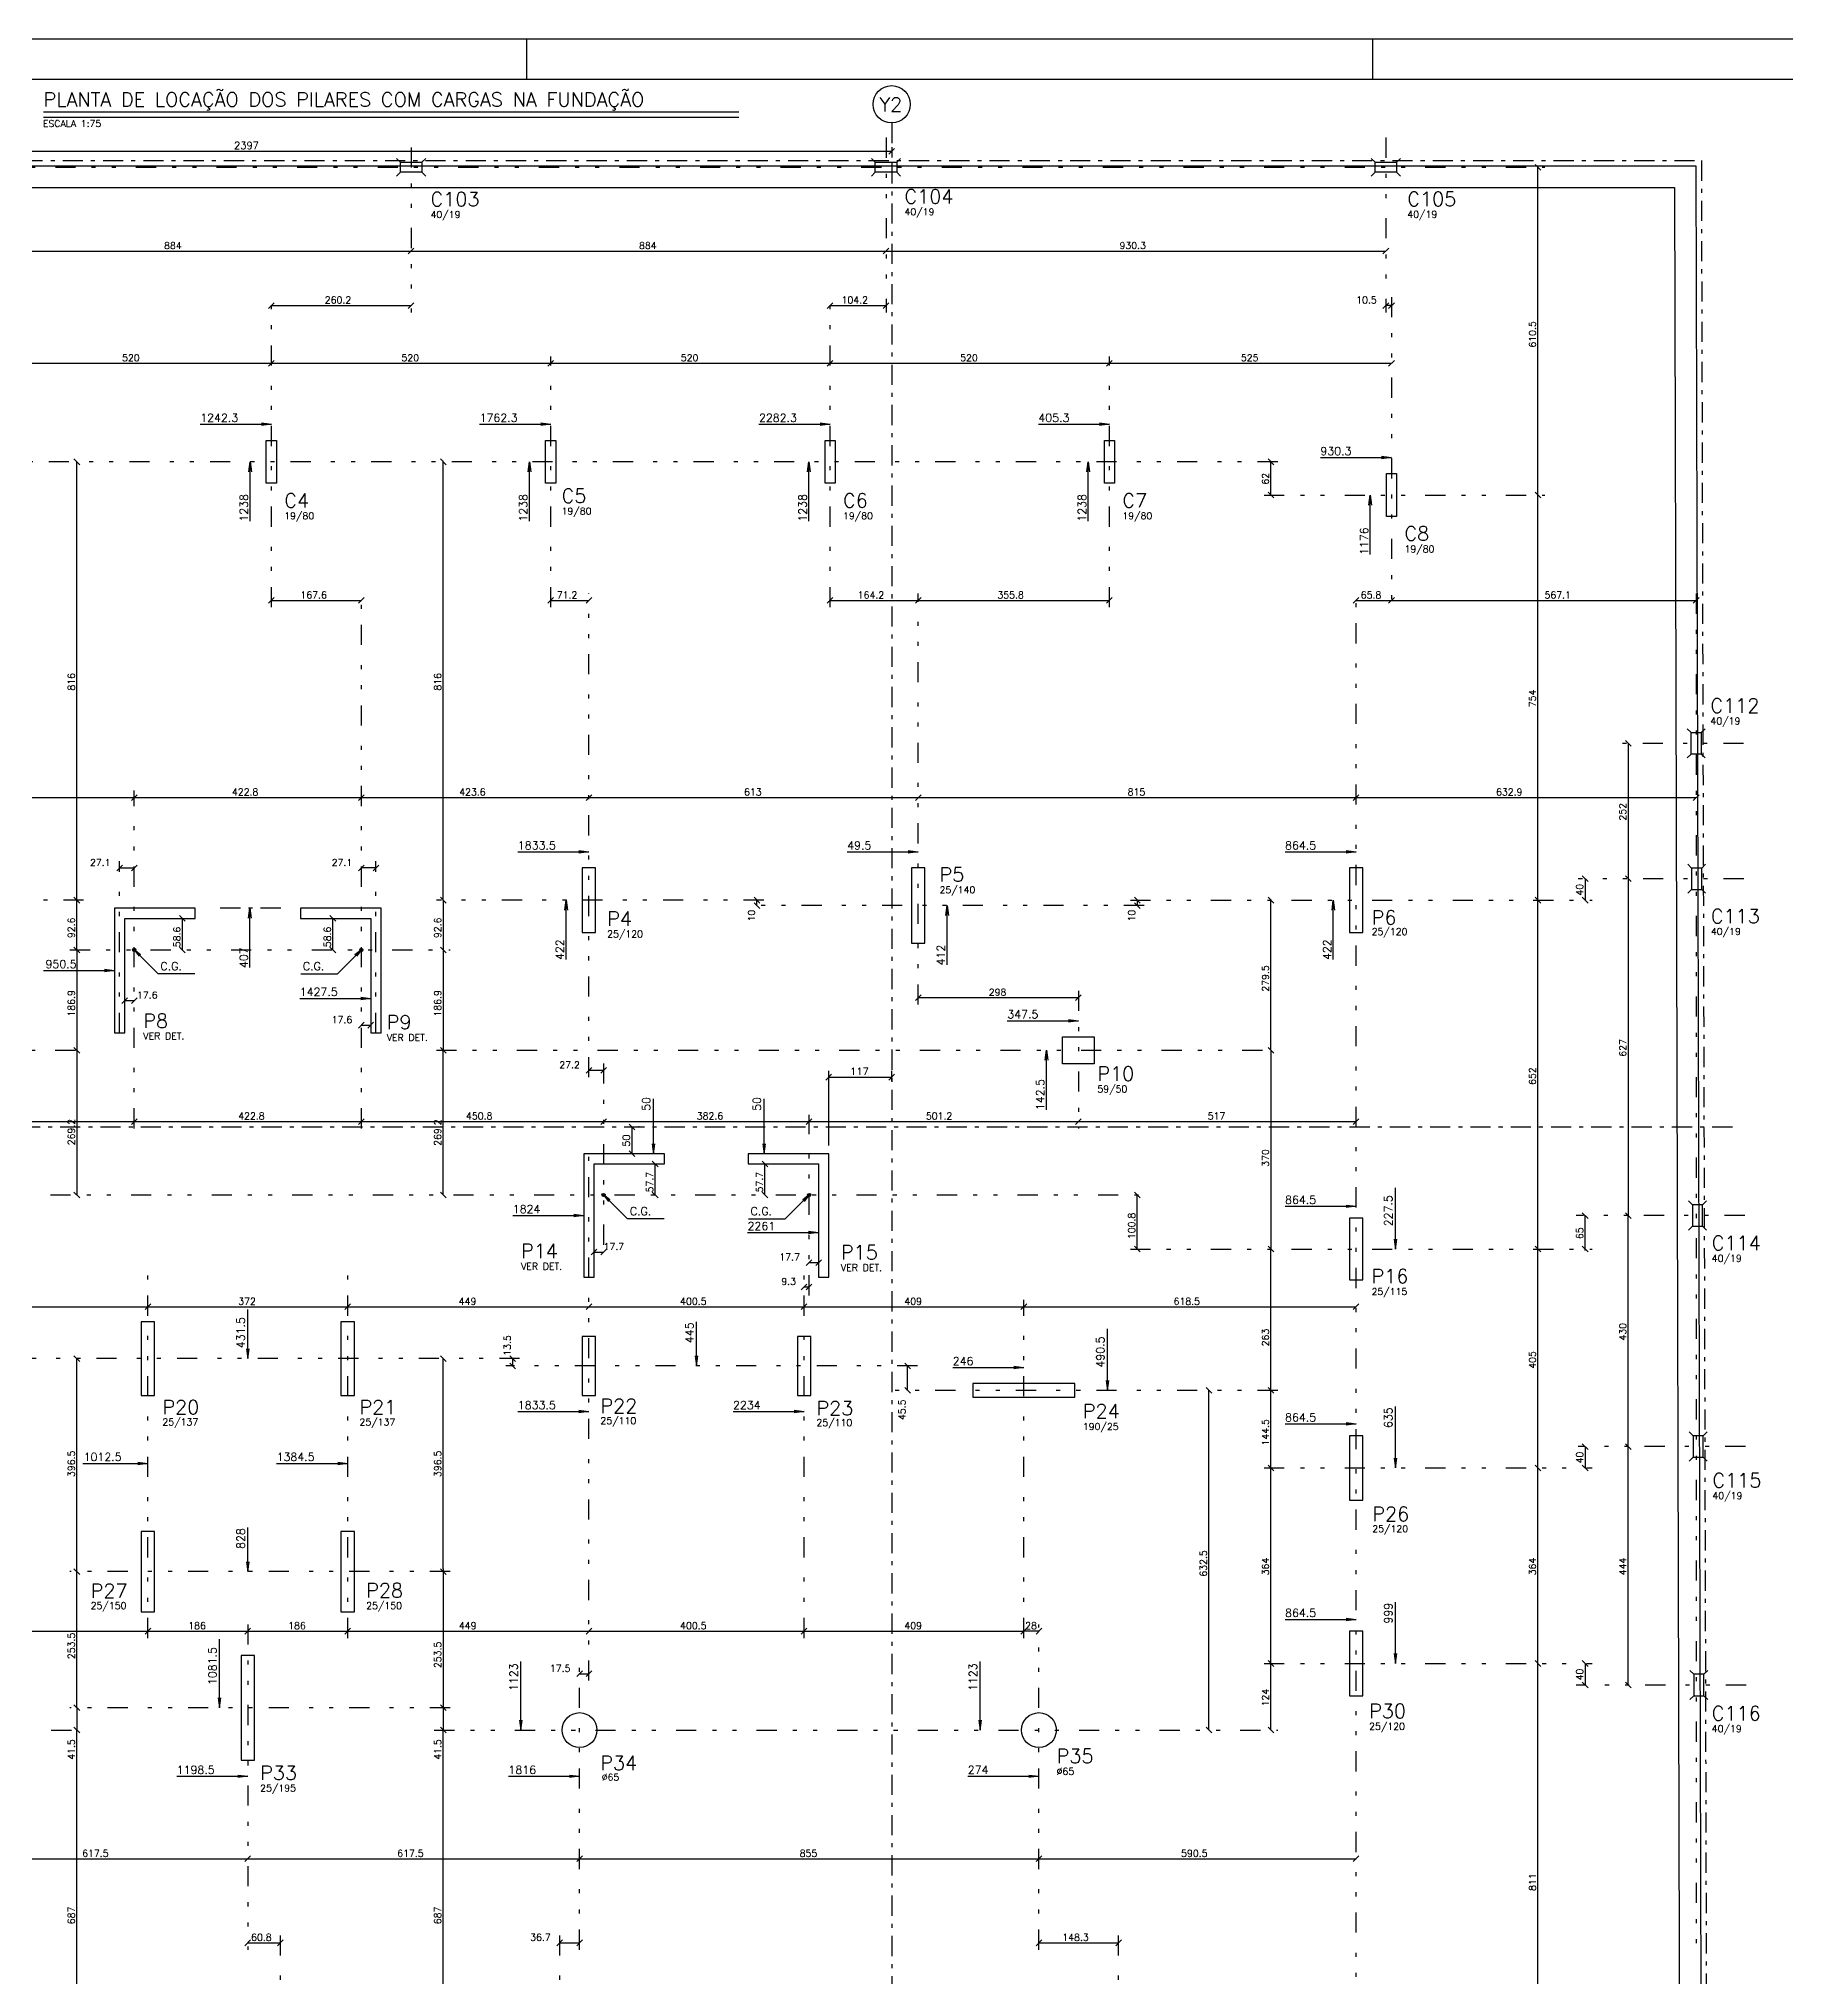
# Model space of a CAD drawing. Extents: x 13140 to 24180, y 0 to 6308.
# Drawn here: x 15397 to 18649, y 2699 to 6308 of the extents above; entities that cross this region are included whole.
import ezdxf

# ---------------------------------------------------------------- set-up
doc = ezdxf.new("R2010")
doc.units = 0
doc.header["$LTSCALE"] = 75
doc.header["$MEASUREMENT"] = 0
doc.linetypes.add('ESTILO_TQS_0003', pattern=[1, 0.5, -0.2, 0.1, -0.2])
doc.linetypes.add('ESTILO_TQS_0004', pattern=[2, 0.5, -0.4, 0.1, -0.4, 0.1, -0.5])
doc.layers.get('0').update_dxf_attribs({"color": 3, "linetype": 'CONTINUOUS'})
for name, color, linetype in [('204', 1, 'ESTILO_TQS_0003'), ('205', 1, 'ESTILO_TQS_0004'), ('212', 3, 'CONTINUOUS'), ('213', 3, 'CONTINUOUS'), ('216', 3, 'CONTINUOUS'), ('220', 5, 'CONTINUOUS'), ('221', 1, 'CONTINUOUS'), ('222', 6, 'CONTINUOUS'), ('238', 2, 'CONTINUOUS'), ('250', 1, 'CONTINUOUS')]:
    doc.layers.add(name, color=color, linetype=linetype)
doc.styles.get("Standard").update_dxf_attribs({"font": 'ROMANS.SHX'})

msp = doc.modelspace()

# ---------------------------------------------------------------- linework, layer by layer
for p, q in [((13140, 6307.5), (24180, 6307.5)), ((16305, 6232.5), (16305, 6307.5)), ((17880, 6232.5), (17880, 6307.5))]:
    msp.add_line(p, q)
at = {"layer": '204'}
for p, q in [((16984.3, 6150.8), (16984.3, 110.5)), ((15847.2, 4688.9), (15725.9, 4688.9)), ((13561.6, 4281.9), (18552.1, 4281.9))]:
    msp.add_line(p, q, dxfattribs=at)
msp.add_lwpolyline([(13503.4, 874.8), (13491.4, 6080.8), (18491.4, 6080.8), (18505.4, 874.8)], dxfattribs=at)
at = {"layer": '205'}
for p, q in [((16089.8, 6105.3), (16089.8, 5798.1)), ((16973.8, 6123.5), (16973.8, 5798.1)), ((17904.1, 6123.5), (17904.1, 5798.1)), ((14077.6, 6068.4), (18199.9, 6068.4)), ((15829.7, 5249.2), (15829.7, 5825.4)), ((16869.7, 5249.2), (16869.7, 5829.9)), ((17914.7, 5826.7), (17914.7, 5249.2)), ((16349.7, 5249.2), (16349.7, 5716.1)), ((17389.7, 5249.2), (17389.7, 5716.1)), ((17703, 5519.9), (14435.8, 5519.9)), ((17677.5, 5457.9), (18199.9, 5457.9)), ((15997.2, 4279), (15997.2, 5274.7)), ((16420.8, 4374.4), (16420.8, 5274.7)), ((17033.8, 4509.6), (17033.8, 5274.7)), ((17848.8, 2631.9), (17848.8, 5274.7)), ((18481.8, 5274.7), (18481.8, 2736.5)), ((18569.8, 4995.8), (18342.6, 4995.8)), ((15574.4, 4279), (15574.4, 4907.8)), ((15547.3, 4456.9), (15547.3, 4776.6)), ((16024.3, 4456.9), (16024.3, 4776.6)), ((18570.4, 4743.8), (18262.4, 4743.8)), ((15480.3, 4703.9), (14914.4, 4703.9)), ((16746.3, 4703.9), (16136.8, 4703.9)), ((17454.1, 4693.9), (16720.8, 4693.9)), ((17428.6, 4703.9), (18287.9, 4703.9)), ((15454.8, 4611.3), (16162.3, 4611.3)), ((17331.8, 4535.1), (17331.8, 4279)), ((14077.4, 4424.4), (15478.3, 4424.4)), ((16136.8, 4424.4), (17703, 4424.4)), ((16448, 4399.9), (16448, 4036.1)), ((16830.6, 3968.1), (16830.6, 4304.5)), ((16420.8, 3251), (16420.8, 4231.9)), ((13918.6, 4155.1), (17454.1, 4155.1)), ((18572.1, 4116.8), (18258.6, 4116.8)), ((17428.6, 4054.4), (18287.9, 4054.4)), ((16821.3, 3330.3), (16821.3, 4014.2)), ((15599.8, 3330.3), (15599.8, 4005)), ((15971.8, 3330.3), (15971.8, 4005)), ((17230.3, 3330.3), (17230.3, 3959.6)), ((16291.7, 3850.4), (15345.3, 3850.4)), ((17032.2, 3836.9), (16266.2, 3836.9)), ((17703, 3791.4), (16968, 3791.4)), ((18573.3, 3686.8), (18262.4, 3686.8)), ((17677.5, 3646.9), (18287.9, 3646.9)), ((16162.3, 3453.9), (15454.8, 3453.9)), ((15785.8, 3355.8), (15785.8, 2750.1)), ((17258.3, 2750.1), (17258.3, 3355.8)), ((16403.3, 2750.1), (16403.3, 3280.3)), ((17677.5, 3282.9), (18287.9, 3282.9)), ((18574.5, 3242.8), (18258.6, 3242.8)), ((16162.3, 3200.4), (15454.8, 3200.4)), ((13920, 3158.9), (15480.3, 3158.9)), ((16133, 3158.9), (17703, 3158.9)), ((17406.6, 1689.3), (17406.6, 2778.9)), ((15846.6, 1689.3), (15846.6, 2777.9)), ((16366.6, 1689.3), (16366.6, 2778.2))]:
    msp.add_line(p, q, dxfattribs=at)
at = {"layer": '212'}
for points in [[(15811.1, 5592.3), (15829.7, 5589.9), (15811.1, 5587.4)], [(16331.1, 5592.3), (16349.7, 5589.9), (16331.1, 5587.4)], [(16851.1, 5592.3), (16869.7, 5589.9), (16851.1, 5587.4)], [(17371.1, 5592.3), (17389.7, 5589.9), (17371.1, 5587.4)], [(17896.1, 5530.3), (17914.7, 5527.9), (17896.1, 5525.4)], [(15787.7, 5501.3), (15790.2, 5519.9), (15792.6, 5501.3)], [(16307.7, 5501.3), (16310.2, 5519.9), (16312.6, 5501.3)], [(16827.7, 5501.3), (16830.2, 5519.9), (16832.6, 5501.3)], [(17347.7, 5501.3), (17350.2, 5519.9), (17352.6, 5501.3)], [(17872.7, 5439.3), (17875.2, 5457.9), (17877.6, 5439.3)], [(16402.2, 4796.3), (16420.8, 4793.9), (16402.2, 4791.4)], [(17015.2, 4796.3), (17033.8, 4793.9), (17015.2, 4791.4)], [(17830.2, 4796.3), (17848.8, 4793.9), (17830.2, 4791.4)], [(16375.9, 4685.3), (16378.3, 4703.9), (16380.8, 4685.3)], [(17085, 4675.3), (17087.4, 4693.9), (17089.9, 4675.3)], [(17803.9, 4685.3), (17806.3, 4703.9), (17808.8, 4685.3)], [(15787.4, 4670.3), (15789.9, 4688.9), (15792.3, 4670.3)], [(15519.2, 4575.3), (15537.8, 4572.9), (15519.2, 4570.4)], [(15996.2, 4523.5), (16014.8, 4521), (15996.2, 4518.6)], [(17313.2, 4481.8), (17331.8, 4479.4), (17313.2, 4476.9)], [(17269.9, 4405.8), (17272.3, 4424.4), (17274.8, 4405.8)], [(16538.3, 4250.4), (16540.8, 4231.9), (16543.2, 4250.4)], [(16744.3, 4250.4), (16746.8, 4231.9), (16749.2, 4250.4)], [(16392.7, 4119.3), (16411.3, 4116.9), (16392.7, 4114.4)], [(17830.2, 4136.4), (17848.8, 4134), (17830.2, 4131.5)], [(16829.7, 4087.6), (16848.3, 4085.1), (16829.7, 4082.7)], [(17919.5, 4072.9), (17922, 4054.4), (17924.4, 4072.9)], [(15783.4, 3868.9), (15785.8, 3850.4), (15788.3, 3868.9)], [(16618.6, 3855.4), (16621.1, 3836.9), (16623.5, 3855.4)], [(17211.7, 3836.3), (17230.3, 3833.9), (17211.7, 3831.4)], [(17383.5, 3809.9), (17386, 3791.4), (17388.4, 3809.9)], [(16402.2, 3754.3), (16420.8, 3751.9), (16402.2, 3749.4)], [(16802.7, 3754.3), (16821.3, 3751.9), (16802.7, 3749.4)], [(17830.2, 3731.4), (17848.8, 3729), (17830.2, 3726.5)], [(15581.2, 3657.8), (15599.8, 3655.4), (15581.2, 3652.9)], [(15953.2, 3657.8), (15971.8, 3655.4), (15953.2, 3652.9)], [(17919.5, 3665.4), (17922, 3646.9), (17924.4, 3665.4)], [(15783.4, 3472.4), (15785.8, 3453.9), (15788.3, 3472.4)], [(17830.2, 3367.4), (17848.8, 3365), (17830.2, 3362.5)], [(17919.5, 3301.4), (17922, 3282.9), (17924.4, 3301.4)], [(15730.9, 3218.9), (15733.3, 3200.4), (15735.7, 3218.9)], [(16291.5, 3177.4), (16294, 3158.9), (16296.4, 3177.4)], [(17146.5, 3177.4), (17149, 3158.9), (17151.4, 3177.4)], [(15767.2, 3075.3), (15785.8, 3072.9), (15767.2, 3070.4)], [(16384.7, 3075.3), (16403.3, 3072.9), (16384.7, 3070.4)], [(17239.7, 3075.3), (17258.3, 3072.9), (17239.7, 3070.4)]]:
    msp.add_lwpolyline(points, dxfattribs=at)
at = {"layer": '216'}
for p, q in [((16979, 6092.9), (16989.6, 6103.5)), ((18192.5, 6063.1), (18181.9, 6073.7)), ((16084.5, 5907.1), (16095.1, 5917.7)), ((16968.5, 5907.1), (16979.1, 5917.7)), ((17898.8, 5907.1), (17909.4, 5917.7)), ((15824.3, 5805.6), (15835, 5816.2)), ((16084.5, 5805.6), (16095.1, 5816.2)), ((16864.3, 5805.6), (16875, 5816.2)), ((16968.5, 5805.6), (16979.1, 5816.2)), ((17909.4, 5816.2), (17898.8, 5805.6)), ((17920, 5816.2), (17909.3, 5805.6)), ((15824.3, 5698.1), (15835, 5708.7)), ((16344.3, 5698.1), (16355, 5708.7)), ((16864.3, 5698.1), (16875, 5708.7)), ((17384.3, 5698.1), (17395, 5708.7)), ((17909.3, 5698.1), (17920, 5708.7)), ((15472.9, 5514.6), (15462.3, 5525.2)), ((16154.8, 5514.6), (16144.2, 5525.2)), ((17695.6, 5514.6), (17684.9, 5525.2)), ((17695.6, 5452.6), (17684.9, 5463.2)), ((18192.5, 5452.6), (18181.9, 5463.2)), ((15824.3, 5256.6), (15835, 5267.2)), ((15991.9, 5256.6), (16002.5, 5267.2)), ((16344.3, 5256.6), (16355, 5267.2)), ((16415.5, 5256.6), (16426.1, 5267.2)), ((16864.3, 5256.6), (16875, 5267.2)), ((17028.5, 5256.6), (17039.1, 5267.2)), ((17384.3, 5256.6), (17395, 5267.2)), ((17843.5, 5256.6), (17854.1, 5267.2)), ((17909.3, 5256.6), (17920, 5267.2)), ((18476.4, 5256.6), (18487.1, 5267.2)), ((18350, 5001.1), (18360.7, 4990.5)), ((15569.1, 4889.7), (15579.7, 4900.3)), ((15991.9, 4889.7), (16002.5, 4900.3)), ((16415.5, 4889.7), (16426.1, 4900.3)), ((17028.5, 4889.7), (17039.1, 4900.3)), ((17843.5, 4889.7), (17854.1, 4900.3)), ((18476.4, 4889.7), (18487.1, 4900.3)), ((15542, 4758.6), (15552.6, 4769.2)), ((15569.1, 4758.6), (15579.7, 4769.2)), ((16002.5, 4769.2), (15991.9, 4758.6)), ((16029.6, 4769.2), (16019, 4758.6)), ((18269.8, 4749.1), (18280.4, 4738.5)), ((18350, 4749.1), (18360.7, 4738.5)), ((15472.9, 4698.6), (15462.3, 4709.2)), ((16154.8, 4698.6), (16144.2, 4709.2)), ((16738.9, 4698.6), (16728.3, 4709.2)), ((16738.9, 4688.6), (16728.3, 4699.2)), ((17436, 4709.2), (17446.6, 4698.6)), ((17436, 4699.2), (17446.6, 4688.6)), ((17695.6, 4698.6), (17684.9, 4709.2)), ((18192.5, 4698.6), (18181.9, 4709.2)), ((18269.8, 4709.2), (18280.4, 4698.6)), ((15669.3, 4664.6), (15658.7, 4675.2)), ((15949.4, 4664.6), (15938.8, 4675.2)), ((15462.3, 4616.6), (15472.9, 4606)), ((15669.3, 4606), (15658.7, 4616.6)), ((15949.4, 4606), (15938.8, 4616.6)), ((16144.2, 4616.6), (16154.8, 4606)), ((15551.5, 4511.7), (15562.1, 4522.3)), ((15569.1, 4511.7), (15579.7, 4522.3)), ((17039.1, 4527.7), (17028.5, 4517.1)), ((17337.1, 4527.7), (17326.5, 4517.1)), ((15991.9, 4465.9), (16002.5, 4476.5)), ((16009.5, 4465.9), (16020.1, 4476.5)), ((15462.3, 4429.7), (15472.9, 4419.1)), ((16154.8, 4419.1), (16144.2, 4429.7)), ((17684.9, 4429.7), (17695.6, 4419.1)), ((16415.5, 4381.9), (16426.1, 4392.5)), ((16442.7, 4381.9), (16453.3, 4392.5)), ((16862, 4369.1), (16872.6, 4379.7)), ((16979, 4369.1), (16989.6, 4379.7)), ((15569.1, 4286.5), (15579.7, 4297.1)), ((15991.9, 4286.5), (16002.5, 4297.1)), ((16442.7, 4286.5), (16453.3, 4297.1)), ((16825.3, 4286.5), (16835.9, 4297.1)), ((17326.5, 4286.5), (17337.1, 4297.1)), ((17843.5, 4286.5), (17854.1, 4297.1)), ((16506.5, 4276.6), (16495.9, 4287.2)), ((16506.5, 4226.6), (16495.9, 4237.2)), ((16549.4, 4207.6), (16538.8, 4218.2)), ((16753.7, 4207.6), (16743.1, 4218.2)), ((15462.3, 4160.4), (15472.9, 4149.8)), ((16154.8, 4149.8), (16144.2, 4160.4)), ((16549.4, 4149.8), (16538.8, 4160.4)), ((16753.7, 4149.8), (16743.1, 4160.4)), ((17446.6, 4149.8), (17436, 4160.4)), ((17446.6, 4149.8), (17436, 4160.4)), ((18280.4, 4111.5), (18269.8, 4122.1)), ((18360.7, 4111.5), (18350, 4122.1)), ((16435.6, 4054.1), (16425, 4043.5)), ((16442.7, 4043.5), (16453.3, 4054.1)), ((17446.6, 4049.1), (17436, 4059.7)), ((17446.6, 4049.1), (17436, 4059.7)), ((17684.9, 4059.7), (17695.6, 4049.1)), ((18192.5, 4049.1), (18181.9, 4059.7)), ((18280.4, 4049.1), (18269.8, 4059.7)), ((16825.3, 4024), (16835.9, 4034.6)), ((16843, 4024), (16853.6, 4034.6)), ((16816, 3978.6), (16826.6, 3989.2)), ((16825.3, 3978.6), (16835.9, 3989.2)), ((15594.5, 3941.6), (15605.1, 3952.2)), ((15966.5, 3941.6), (15977.1, 3952.2)), ((16415.5, 3941.6), (16426.1, 3952.2)), ((16816, 3941.6), (16826.6, 3952.2)), ((17225, 3941.6), (17235.6, 3952.2)), ((17843.5, 3941.6), (17854.1, 3952.2)), ((15472.9, 3845.1), (15462.3, 3855.7)), ((16154.8, 3845.1), (16144.2, 3855.7)), ((16284.2, 3845.1), (16273.6, 3855.7)), ((16284.2, 3831.6), (16273.6, 3842.2)), ((17019.1, 3831.6), (17008.5, 3842.2)), ((17019.1, 3786.1), (17008.5, 3796.7)), ((17580.1, 3786.1), (17569.5, 3796.7)), ((17695.6, 3786.1), (17684.9, 3796.7)), ((18269.8, 3692.1), (18280.4, 3681.5)), ((18360.7, 3681.5), (18350, 3692.1)), ((17695.6, 3641.6), (17684.9, 3652.2)), ((18192.5, 3641.6), (18181.9, 3652.2)), ((18269.8, 3652.2), (18280.4, 3641.6)), ((15472.9, 3448.6), (15462.3, 3459.2)), ((16154.8, 3448.6), (16144.2, 3459.2)), ((15594.5, 3337.8), (15605.1, 3348.4)), ((15780.5, 3337.8), (15791.1, 3348.4)), ((15966.5, 3337.8), (15977.1, 3348.4)), ((16415.5, 3337.8), (16426.1, 3348.4)), ((16816, 3337.8), (16826.6, 3348.4)), ((17225, 3337.8), (17235.6, 3348.4)), ((17253, 3337.8), (17263.6, 3348.4)), ((17695.6, 3277.6), (17684.9, 3288.2)), ((18192.5, 3277.6), (18181.9, 3288.2)), ((18269.8, 3288.2), (18280.4, 3277.6)), ((16398, 3258.4), (16408.6, 3269)), ((16415.5, 3258.4), (16426.1, 3269)), ((18269.8, 3248.1), (18280.4, 3237.5)), ((18360.7, 3237.5), (18350, 3248.1)), ((15462.3, 3205.7), (15472.9, 3195.1)), ((16144.2, 3205.7), (16154.8, 3195.1)), ((15472.9, 3153.6), (15462.3, 3164.2)), ((16154.8, 3153.6), (16144.2, 3164.2)), ((17580.1, 3153.6), (17569.5, 3164.2)), ((17695.6, 3153.6), (17684.9, 3164.2)), ((15780.5, 2914.1), (15791.1, 2924.7)), ((16398, 2914.1), (16408.6, 2924.7)), ((17253, 2914.1), (17263.6, 2924.7)), ((17843.5, 2914.1), (17854.1, 2924.7)), ((15780.5, 2757.5), (15791.1, 2768.2)), ((15841.3, 2757.5), (15851.9, 2768.2)), ((16361.3, 2757.5), (16371.9, 2768.2)), ((16398, 2757.5), (16408.6, 2768.2)), ((17253, 2757.5), (17263.6, 2768.2)), ((17401.3, 2757.5), (17411.9, 2768.2))]:
    msp.add_line(p, q, dxfattribs=at)
at = {"layer": '220'}
for points in [[(18493.6, 1528.8), (18348.6, 1528.8), (18348.6, 839.8), (18077.6, 839.8), (18077.6, 239.8), (17312.6, 239.8), (17312.6, 1087.8), (17177.6, 1087.8), (17177.6, 1507.8), (13709, 1507.8), (13704.3, 3222.9), (13704.3, 6070.8), (18481.4, 6070.8), (18493.6, 1528.8)], [(18453.5, 1568.8), (18308.6, 1568.8), (18308.6, 879.8), (18037.6, 879.8), (18037.6, 279.8), (17352.6, 279.8), (17352.6, 1127.8), (17217.6, 1127.8), (17217.6, 1547.8), (13748.9, 1547.8), (13744.3, 3222.9), (13744.3, 6030.8), (18441.5, 6030.8), (18453.5, 1568.8)]]:
    msp.add_lwpolyline(points, dxfattribs=at)
at = {"layer": '221'}
for p, q in [((15405.7, 6161.3), (16700, 6161.3)), ((15697.3, 5589.9), (15829.7, 5589.9)), ((16217.3, 5589.9), (16349.7, 5589.9)), ((16737.3, 5589.9), (16869.7, 5589.9)), ((17257.3, 5589.9), (17389.7, 5589.9)), ((17782.3, 5527.9), (17914.7, 5527.9)), ((15790.2, 5409.4), (15790.2, 5519.9)), ((16310.2, 5409.4), (16310.2, 5519.9)), ((16830.2, 5409.4), (16830.2, 5519.9)), ((17350.2, 5409.4), (17350.2, 5519.9)), ((17875.2, 5347.4), (17875.2, 5457.9)), ((16288.5, 4793.9), (16420.8, 4793.9)), ((16901.5, 4793.9), (17033.8, 4793.9)), ((17716.5, 4793.9), (17848.8, 4793.9)), ((16378.3, 4593.4), (16378.3, 4703.9)), ((17087.4, 4583.4), (17087.4, 4693.9)), ((17806.3, 4593.4), (17806.3, 4703.9)), ((15789.9, 4578.4), (15789.9, 4688.9)), ((15405.5, 4572.9), (15537.8, 4572.9)), ((15882.5, 4521), (16014.8, 4521)), ((17199.5, 4479.4), (17331.8, 4479.4)), ((17272.3, 4313.9), (17272.3, 4424.4)), ((16540.8, 4231.9), (16540.8, 4334.2)), ((16746.8, 4231.9), (16746.8, 4334.2)), ((17922, 4054.4), (17922, 4168.7)), ((16279, 4116.9), (16411.3, 4116.9)), ((17716.5, 4134), (17848.8, 4134)), ((16716, 4085.1), (16848.3, 4085.1)), ((15785.8, 3850.4), (15785.8, 3942)), ((16621.1, 3836.9), (16621.1, 3919.2)), ((17386, 3791.4), (17386, 3905.7)), ((17098, 3833.9), (17230.3, 3833.9)), ((17922, 3646.9), (17922, 3761.2)), ((16288.5, 3751.9), (16420.8, 3751.9)), ((16689, 3751.9), (16821.3, 3751.9)), ((17716.5, 3729), (17848.8, 3729)), ((15479, 3655.4), (15599.8, 3655.4)), ((15839.5, 3655.4), (15971.8, 3655.4)), ((15785.8, 3453.9), (15785.8, 3536.2)), ((17922, 3282.9), (17922, 3397.2)), ((17716.5, 3365), (17848.8, 3365)), ((15733.3, 3200.4), (15733.3, 3328.2)), ((16294, 3158.9), (16294, 3286.7)), ((17149, 3158.9), (17149, 3286.7)), ((15653.5, 3072.9), (15785.8, 3072.9)), ((16271, 3072.9), (16403.3, 3072.9)), ((17126, 3072.9), (17258.3, 3072.9))]:
    msp.add_line(p, q, dxfattribs=at)
at = {"layer": '222'}
for p, q in [((13327.5, 6232.5), (24105, 6232.5)), ((15405.7, 6171.3), (16700, 6171.3)), ((16069.8, 6077.9), (16062.7, 6084.9)), ((16109.8, 6077.9), (16116.9, 6084.9)), ((16953.8, 6077.9), (16946.7, 6084.9)), ((16993.8, 6077.9), (17000.9, 6084.9)), ((17884.1, 6077.9), (17877.1, 6084.9)), ((17924.1, 6077.9), (17931.2, 6084.9)), ((16069.8, 6058.9), (16062.7, 6051.8)), ((16109.8, 6058.9), (16116.9, 6051.8)), ((16953.8, 6058.9), (16946.7, 6051.8)), ((16993.8, 6058.9), (17000.9, 6051.8)), ((17884.1, 6058.9), (17877.1, 6051.8)), ((17924.1, 6058.9), (17931.2, 6051.8)), ((18472.3, 5015.8), (18465.2, 5022.9)), ((18491.3, 5015.8), (18498.3, 5022.9)), ((18472.3, 4975.8), (18465.2, 4968.7)), ((18491.3, 4975.8), (18498.3, 4968.7)), ((18473, 4763.8), (18466, 4770.9)), ((18492, 4763.8), (18499.1, 4770.9)), ((18473, 4723.8), (18466, 4716.8)), ((18492, 4723.8), (18499.1, 4716.8)), ((18474.7, 4136.8), (18467.7, 4143.9)), ((18493.7, 4136.8), (18500.8, 4143.9)), ((18474.7, 4096.8), (18467.7, 4089.8)), ((18493.7, 4096.8), (18500.8, 4089.8)), ((18475.9, 3706.8), (18468.8, 3713.9)), ((18494.9, 3706.8), (18502, 3713.9)), ((18475.9, 3666.8), (18468.8, 3659.8)), ((18494.9, 3666.8), (18502, 3659.8)), ((18477.1, 3262.8), (18470, 3269.9)), ((18496.1, 3262.8), (18503.2, 3269.9)), ((18477.1, 3222.8), (18470, 3215.8)), ((18496.1, 3222.8), (18503.2, 3215.8))]:
    msp.add_line(p, q, dxfattribs=at)
for points in [[(16109.8, 6058.9), (16069.8, 6058.9), (16069.8, 6077.9), (16109.8, 6077.9), (16109.8, 6058.9)], [(16993.8, 6058.9), (16953.8, 6058.9), (16953.8, 6077.9), (16993.8, 6077.9), (16993.8, 6058.9)], [(17924.1, 6058.9), (17884.1, 6058.9), (17884.1, 6077.9), (17924.1, 6077.9), (17924.1, 6058.9)], [(15820.2, 5479.9), (15820.2, 5559.9), (15839.2, 5559.9), (15839.2, 5479.9), (15820.2, 5479.9)], [(16340.2, 5479.9), (16340.2, 5559.9), (16359.2, 5559.9), (16359.2, 5479.9), (16340.2, 5479.9)], [(16860.2, 5479.9), (16860.2, 5559.9), (16879.2, 5559.9), (16879.2, 5479.9), (16860.2, 5479.9)], [(17380.2, 5479.9), (17380.2, 5559.9), (17399.2, 5559.9), (17399.2, 5479.9), (17380.2, 5479.9)], [(17905.2, 5417.9), (17905.2, 5497.9), (17924.2, 5497.9), (17924.2, 5417.9), (17905.2, 5417.9)], [(18472.3, 4975.8), (18472.3, 5015.8), (18491.3, 5015.8), (18491.3, 4975.8), (18472.3, 4975.8)], [(16408.3, 4643.9), (16433.3, 4643.9), (16433.3, 4763.9), (16408.3, 4763.9), (16408.3, 4643.9)], [(17021.3, 4623.9), (17046.3, 4623.9), (17046.3, 4763.9), (17021.3, 4763.9), (17021.3, 4623.9)], [(17836.3, 4643.9), (17861.3, 4643.9), (17861.3, 4763.9), (17836.3, 4763.9), (17836.3, 4643.9)], [(18473, 4723.8), (18492, 4723.8), (18492, 4763.8), (18473, 4763.8), (18473, 4723.8)], [(15537.8, 4456.9), (15537.8, 4456.9), (15556.8, 4456.9), (15556.8, 4669.9), (15687.8, 4669.9), (15687.8, 4688.9), (15537.8, 4688.9), (15537.8, 4456.9)], [(16033.8, 4456.9), (16033.8, 4688.9), (15883.8, 4688.9), (15883.8, 4669.9), (16014.8, 4669.9), (16014.8, 4456.9), (16033.8, 4456.9), (16033.8, 4456.9)], [(17302.3, 4399.4), (17302.3, 4449.4), (17361.3, 4449.4), (17361.3, 4399.4), (17302.3, 4399.4)], [(16412.3, 4001.9), (16411.3, 4001.9), (16430.3, 4001.9), (16430.3, 4212.9), (16561.3, 4212.9), (16561.3, 4231.9), (16411.3, 4231.9), (16411.3, 4001.9)], [(16848.3, 4001.9), (16867.3, 4001.9), (16867.3, 4231.9), (16717.3, 4231.9), (16717.3, 4212.9), (16848.3, 4212.9), (16848.3, 4001.9)], [(18474.7, 4096.8), (18493.7, 4096.8), (18493.7, 4136.8), (18474.7, 4136.8), (18474.7, 4096.8)], [(17836.3, 3996.9), (17861.3, 3996.9), (17861.3, 4111.9), (17836.3, 4111.9), (17836.3, 3996.9)], [(15612.3, 3918.9), (15587.3, 3918.9), (15587.3, 3781.9), (15612.3, 3781.9), (15612.3, 3918.9)], [(15959.3, 3781.9), (15984.3, 3781.9), (15984.3, 3918.9), (15959.3, 3918.9), (15959.3, 3781.9)], [(16408.3, 3781.9), (16433.3, 3781.9), (16433.3, 3891.9), (16408.3, 3891.9), (16408.3, 3781.9)], [(16808.8, 3781.9), (16833.8, 3781.9), (16833.8, 3891.9), (16808.8, 3891.9), (16808.8, 3781.9)], [(17325.3, 3778.9), (17325.3, 3803.9), (17135.3, 3803.9), (17135.3, 3778.9), (17325.3, 3778.9)], [(17836.3, 3586.9), (17861.3, 3586.9), (17861.3, 3706.9), (17836.3, 3706.9), (17836.3, 3586.9)], [(18475.9, 3666.8), (18494.9, 3666.8), (18494.9, 3706.8), (18475.9, 3706.8), (18475.9, 3666.8)], [(15587.3, 3378.9), (15612.3, 3378.9), (15612.3, 3528.9), (15587.3, 3528.9), (15587.3, 3378.9)], [(15959.3, 3378.9), (15984.3, 3378.9), (15984.3, 3528.9), (15959.3, 3528.9), (15959.3, 3378.9)], [(17836.3, 3222.9), (17861.3, 3222.9), (17861.3, 3342.9), (17836.3, 3342.9), (17836.3, 3222.9)], [(15773.3, 3102.9), (15798.3, 3102.9), (15798.3, 3297.9), (15773.3, 3297.9), (15773.3, 3102.9)], [(18477.1, 3222.8), (18496.1, 3222.8), (18496.1, 3262.8), (18477.1, 3262.8), (18477.1, 3222.8)]]:
    msp.add_lwpolyline(points, dxfattribs=at)
for centre, radius in [((15574.4, 4611.3), 3), ((15574.4, 4611.3), 2), ((15997.2, 4611.3), 3), ((15997.2, 4611.3), 2), ((16448, 4155.1), 3), ((16448, 4155.1), 2), ((16830.6, 4155.1), 3), ((16830.6, 4155.1), 2), ((16403.3, 3158.9), 32.5), ((17258.3, 3158.9), 32.5)]:
    msp.add_circle(centre, radius, dxfattribs=at)
at = {"layer": '238'}
msp.add_circle((16984.3, 6185.5), 34.7, dxfattribs=at)
at = {"layer": '250'}
for p, q in [((16984.3, 6106), (16984.3, 6086.2)), ((14587.3, 6098.2), (16984.3, 6098.2)), ((18187.2, 5457.9), (18187.2, 6068.4)), ((15205.8, 5912.4), (16089.8, 5912.4)), ((16089.8, 5912.4), (16973.8, 5912.4)), ((16973.8, 5912.4), (17904.1, 5912.4)), ((15829.7, 5810.9), (16089.8, 5810.9)), ((16869.7, 5810.9), (16973.8, 5810.9)), ((17914.7, 5810.9), (17904.1, 5810.9)), ((15309.7, 5703.4), (15829.7, 5703.4)), ((15829.7, 5703.4), (16349.7, 5703.4)), ((16349.7, 5703.4), (16869.7, 5703.4)), ((16869.7, 5703.4), (17389.7, 5703.4)), ((17389.7, 5703.4), (17914.7, 5703.4)), ((15467.6, 4703.9), (15467.6, 5519.9)), ((16149.5, 4703.9), (16149.5, 5519.9)), ((17690.3, 5457.9), (17690.3, 5519.9)), ((18187.2, 4703.9), (18187.2, 5457.9)), ((15829.7, 5261.9), (15997.2, 5261.9)), ((16349.7, 5261.9), (16420.8, 5261.9)), ((16869.7, 5261.9), (17033.8, 5261.9)), ((17033.8, 5261.9), (17389.7, 5261.9)), ((17848.8, 5261.9), (17914.7, 5261.9)), ((17914.7, 5261.9), (18481.8, 5261.9)), ((18355.4, 4995.8), (18355.4, 4743.8)), ((15150.8, 4895), (15574.4, 4895)), ((15574.4, 4895), (15997.2, 4895)), ((15997.2, 4895), (16420.8, 4895)), ((16420.8, 4895), (17033.8, 4895)), ((17033.8, 4895), (17848.8, 4895)), ((17848.8, 4895), (18481.8, 4895)), ((15547.3, 4763.9), (15574.4, 4763.9)), ((16024.3, 4763.9), (15997.2, 4763.9)), ((18275.1, 4743.8), (18275.1, 4703.9)), ((18355.4, 4743.8), (18355.4, 4116.8)), ((15467.6, 4611.3), (15467.6, 4703.9)), ((16149.5, 4703.9), (16149.5, 4611.3)), ((16733.6, 4693.9), (16733.6, 4703.9)), ((17441.3, 4703.9), (17441.3, 4693.9)), ((17690.3, 4424.4), (17690.3, 4703.9)), ((18187.2, 4051.9), (18187.2, 4703.9)), ((15664, 4611.3), (15664, 4669.9)), ((15944.1, 4611.3), (15944.1, 4669.9)), ((15467.6, 4611.3), (15467.6, 4424.4)), ((16149.5, 4611.3), (16149.5, 4424.4)), ((15556.8, 4517), (15574.4, 4517)), ((17331.8, 4522.4), (17033.8, 4522.4)), ((15997.2, 4471.2), (16014.8, 4471.2)), ((15467.6, 4424.4), (15467.6, 4155.1)), ((16149.5, 4155.1), (16149.5, 4424.4)), ((17690.3, 4424.4), (17690.3, 4054.4)), ((16420.8, 4387.2), (16448, 4387.2)), ((16867.3, 4246.9), (16867.3, 4386.4)), ((16867.3, 4374.4), (16984.3, 4374.4)), ((16984.3, 4367), (16984.3, 4386.4)), ((15123.6, 4291.8), (15574.4, 4291.8)), ((15574.4, 4291.8), (15997.2, 4291.8)), ((15997.2, 4291.8), (16448, 4291.8)), ((16448, 4291.8), (16830.6, 4291.8)), ((16501.2, 4231.9), (16501.2, 4281.9)), ((16514, 4281.9), (16513.2, 4281.9)), ((16830.6, 4291.8), (17331.8, 4291.8)), ((17331.8, 4291.8), (17848.8, 4291.8)), ((16515.1, 4231.9), (16513.2, 4231.9)), ((16544.1, 4155.1), (16544.1, 4212.9)), ((16748.4, 4155.1), (16748.4, 4212.9)), ((17441.3, 4054.4), (17441.3, 4155.1)), ((18275.1, 4051.9), (18275.1, 4116.8)), ((18355.4, 3686.8), (18355.4, 4116.8)), ((16430.3, 4048.8), (16448, 4048.8)), ((17690.3, 3791.4), (17690.3, 4054.4)), ((18187.2, 3646.9), (18187.2, 4051.9)), ((16830.6, 4029.3), (16848.3, 4029.3)), ((16821.3, 3983.9), (16830.6, 3983.9)), ((15150.8, 3946.9), (15599.8, 3946.9)), ((15599.8, 3946.9), (15971.8, 3946.9)), ((15971.8, 3946.9), (16420.8, 3946.9)), ((16420.8, 3946.9), (16821.3, 3946.9)), ((16821.3, 3946.9), (17230.3, 3946.9)), ((17230.3, 3946.9), (17848.8, 3946.9)), ((15467.6, 3453.9), (15467.6, 3850.4)), ((16149.5, 3458.9), (16149.5, 3850.4)), ((16278.9, 3836.9), (16278.9, 3850.4)), ((17013.8, 3791.4), (17013.8, 3836.9)), ((17574.8, 3158.9), (17574.8, 3791.4)), ((17690.3, 3646.9), (17690.3, 3791.4)), ((18275.1, 3686.8), (18275.1, 3646.9)), ((18355.4, 3242.8), (18355.4, 3686.8)), ((17690.3, 3282.9), (17690.3, 3646.9)), ((18187.2, 3282.9), (18187.2, 3646.9)), ((15467.6, 3200.4), (15467.6, 3453.9)), ((16149.5, 3458.9), (16149.5, 3200.4)), ((15150.8, 3343.1), (15599.8, 3343.1)), ((15599.8, 3343.1), (15785.8, 3343.1)), ((15785.8, 3343.1), (15971.8, 3343.1)), ((15971.8, 3343.1), (16420.8, 3343.1)), ((16420.8, 3343.1), (16821.3, 3343.1)), ((16821.3, 3343.1), (17230.3, 3343.1)), ((17258.3, 3343.1), (17230.3, 3343.1)), ((16403.3, 3263.7), (16420.8, 3263.7)), ((17690.3, 3158.9), (17690.3, 3282.9)), ((18187.2, 2471.9), (18187.2, 3282.9)), ((18275.1, 3282.9), (18275.1, 3242.8)), ((15467.6, 3200.4), (15467.6, 3158.9)), ((16149.5, 3200.4), (16149.5, 3158.9)), ((15467.6, 2471.9), (15467.6, 3158.9)), ((16149.5, 2471.9), (16149.5, 3158.9)), ((15168.3, 2919.4), (15785.8, 2919.4)), ((15785.8, 2919.4), (16403.3, 2919.4)), ((16403.3, 2919.4), (17258.3, 2919.4)), ((17258.3, 2919.4), (17848.8, 2919.4)), ((15785.8, 2762.9), (15846.6, 2762.9)), ((16366.6, 2762.9), (16403.3, 2762.9)), ((17258.3, 2762.9), (17406.6, 2762.9))]:
    msp.add_line(p, q, dxfattribs=at)
for points in [[(15687.1, 4567), (15618.7, 4567), (15574.4, 4611.3), (15586.3, 4602.2), (15574.4, 4611.3), (15583.5, 4599.4)], [(15884.5, 4567), (15952.9, 4567), (15997.2, 4611.3), (15985.3, 4602.2), (15997.2, 4611.3), (15988.1, 4599.4)], [(16560.8, 4110.8), (16492.3, 4110.8), (16448, 4155.1), (16459.9, 4146), (16448, 4155.1), (16457.2, 4143.2)], [(16717.8, 4110.8), (16786.3, 4110.8), (16830.6, 4155.1), (16818.7, 4146), (16830.6, 4155.1), (16821.5, 4143.2)]]:
    msp.add_lwpolyline(points, dxfattribs=at)

# ---------------------------------------------------------------- texts
at = {"layer": '212'}
for s, height, p in [('ESCALA 1:75', 12.75, (15404.4, 6143.3)), ('1242.3', 15, (15697.3, 5594.4)), ('1762.3', 15, (16217.3, 5594.4)), ('2282.3', 15, (16737.3, 5594.4)), ('405.3', 15, (17257.3, 5594.4)), ('930.3', 15, (17782.3, 5532.4)), ('1833.5', 15, (16288.5, 4798.4)), ('49.5', 15, (16901.5, 4798.4)), ('864.5', 15, (17716.5, 4798.4)), ('950.5', 15, (15409.3, 4577.4)), ('1427.5', 15, (15882.5, 4525.6)), ('347.5', 15, (17199.5, 4483.9)), ('864.5', 15, (17716.5, 4138.6)), ('1824', 15, (16279, 4121.4)), ('2261', 15, (16716, 4089.7)), ('246', 15, (17098, 3838.4)), ('1833.5', 15, (16288.5, 3756.4)), ('2234', 15, (16689, 3756.4)), ('864.5', 15, (17716.5, 3733.6)), ('1012.5', 15, (15480.2, 3659.9)), ('1384.5', 15, (15839.5, 3659.9)), ('864.5', 15, (17716.5, 3369.6)), ('1198.5', 15, (15653.5, 3077.4)), ('1816', 15, (16271, 3077.4)), ('274', 15, (17126, 3077.4))]:
    msp.add_text(s, height=height, dxfattribs=at).set_placement(p)
for s, p in [('1238', (15786.1, 5408.5)), ('1238', (16306.1, 5408.5)), ('1238', (16826.1, 5408.5)), ('1238', (17346.1, 5408.5)), ('1176', (17871.1, 5346.5)), ('422', (16374.3, 4592.5)), ('412', (17083.4, 4582.5)), ('422', (17802.3, 4592.5)), ('407', (15785.8, 4577.5)), ('142.5', (17268.3, 4313)), ('50', (16535, 4311.7)), ('50', (16741, 4311.7)), ('227.5', (17916.2, 4096.7)), ('431.5', (15780.1, 3869.8)), ('445', (16615.3, 3879.2)), ('490.5', (17380.2, 3833.7)), ('635', (17916.2, 3721.2)), ('828', (15780.1, 3496.2)), ('999', (17916.2, 3357.2)), ('1081.5', (15727.5, 3242.7)), ('1123', (16288.2, 3231.7)), ('1123', (17143.2, 3231.7))]:
    msp.add_text(s, height=15, rotation=90, dxfattribs=at).set_placement(p)
at = {"layer": '213'}
for s, p in [('40/19', (17008.2, 5979)), ('40/19', (16126, 5973.9)), ('40/19', (17944.1, 5974.2)), ('19/80', (15853.7, 5413)), ('19/80', (16369.9, 5421.8)), ('19/80', (16893.7, 5413)), ('19/80', (17413.7, 5413)), ('19/80', (17938.8, 5351.4)), ('40/19', (18508.3, 5031.1)), ('25/140', (17073.4, 4716.8)), ('25/120', (16454.7, 4634.5)), ('25/120', (17877.7, 4638.8)), ('40/19', (18509.1, 4639.3)), ('VER DET.', (15591.3, 4444.5)), ('VER DET.', (16044.4, 4441.8)), ('59/50', (17367.2, 4345.9)), ('40/19', (18510.8, 4030.8)), ('VER DET.', (16294.4, 4015.9)), ('VER DET.', (16889.9, 4013.3)), ('25/115', (17877.5, 3969)), ('25/137', (15626.9, 3726.1)), ('25/137', (15993.7, 3725.9)), ('25/110', (16442.2, 3728.4)), ('25/110', (16844.3, 3725)), ('190/25', (17340.1, 3717.6)), ('40/19', (18512, 3589)), ('25/120', (17878.9, 3527.3)), ('25/150', (15493.3, 3384.1)), ('25/150', (16006.2, 3384.1)), ('25/120', (17873, 3159.4)), ('40/19', (18510.8, 3155.2)), ('%%c65', (16444.6, 3064.9)), ('%%c65', (17291.3, 3075.7)), ('25/195', (15808.8, 3044.5))]:
    msp.add_text(s, height=12.75, dxfattribs=at).set_placement(p)
at = {"layer": '216'}
for s, height, p in [('2397', 13.5, (15760.2, 6102.2)), ('884', 12.75, (15630, 5916.2)), ('884', 12.75, (16514, 5916.2)), ('930.3', 12.75, (17408.4, 5916.2)), ('260.2', 12.75, (15929.1, 5814.7)), ('104.2', 12.75, (16891.1, 5814.7)), ('10.5', 12.75, (17848.9, 5814.7)), ('520', 12.75, (15551.8, 5707.2)), ('520', 12.75, (16071.8, 5707.2)), ('520', 12.75, (16591.8, 5707.2)), ('520', 12.75, (17111.8, 5707.2)), ('525', 12.75, (17634.3, 5707.2)), ('167.6', 12.75, (15883.8, 5265.8)), ('71.2', 12.75, (16361, 5265.8)), ('164.2', 12.75, (16921.1, 5265.8)), ('355.8', 12.75, (17181.1, 5265.8)), ('65.8', 12.75, (17857.5, 5265.8)), ('567.1', 12.75, (18199.5, 5265.8)), ('422.8', 12.75, (15756.3, 4898.8)), ('423.6', 12.75, (16179.4, 4898.8)), ('613', 12.75, (16709.5, 4898.8)), ('815', 12.75, (17423.5, 4898.8)), ('632.9', 12.75, (18109.2, 4898.8)), ('27.1', 12.75, (15492.1, 4767.7)), ('27.1', 12.75, (15942, 4767.7)), ('C.G.', 15, (15623.2, 4573.5)), ('C.G.', 15, (15888.4, 4573.5)), ('17.6', 12.75, (15579.7, 4520.8)), ('298', 12.75, (17165, 4526.2)), ('17.6', 12.75, (15942, 4475)), ('27.2', 12.75, (16365.6, 4391)), ('117', 13.5, (16906.9, 4378.5)), ('422.8', 12.75, (15768, 4295.6)), ('450.8', 12.75, (16192, 4295.6)), ('382.6', 12.75, (16621.5, 4295.6)), ('501.2', 12.75, (17048, 4295.6)), ('517', 12.75, (17572.5, 4295.6)), ('C.G.', 15, (16496.9, 4117.4)), ('C.G.', 15, (16721.7, 4117.4)), ('17.7', 12.75, (16448, 4052.7)), ('17.7', 12.75, (16775.3, 4033.2)), ('9.3', 12.75, (16778.8, 3987.7)), ('372', 12.75, (15768, 3950.7)), ('449', 12.75, (16178.5, 3950.7)), ('400.5', 12.75, (16590.5, 3950.7)), ('409', 12.75, (17008, 3950.7)), ('618.5', 12.75, (17509, 3950.7)), ('186', 12.75, (15675, 3346.9)), ('186', 12.75, (15861, 3346.9)), ('449', 12.75, (16178.7, 3346.9)), ('400.5', 12.75, (16590.5, 3346.9)), ('409', 12.75, (17008, 3346.9)), ('28', 12.75, (17232.8, 3346.9)), ('17.5', 12.75, (16348.1, 3267.5)), ('617.5', 12.75, (15477.6, 2923.2)), ('617.5', 12.75, (16064, 2923.2)), ('855', 12.75, (16813, 2923.2)), ('590.5', 12.75, (17523, 2923.2)), ('60.8', 12.75, (15792, 2766.7)), ('36.7', 12.75, (16311.4, 2766.7)), ('148.3', 12.75, (17301.9, 2766.7))]:
    msp.add_text(s, height=height, dxfattribs=at).set_placement(p)
for s, height, p in [('610.5', 12.75, (18183.4, 5732.5)), ('62', 12.75, (17686.4, 5477.4)), ('816', 12.75, (15463.8, 5094)), ('816', 12.75, (16145.7, 5094)), ('754', 12.75, (18183.4, 5063)), ('252', 12.75, (18351.5, 4852)), ('40', 12.75, (18271.3, 4712.4)), ('92.6', 12.75, (15463.8, 4633.3)), ('92.6', 12.75, (16145.7, 4633.3)), ('10', 12.75, (16729.7, 4664.1)), ('10', 12.75, (17437.5, 4664.1)), ('58.6', 12.75, (15660.2, 4616.3)), ('58.6', 12.75, (15940.3, 4616.3)), ('279.5', 12.75, (17686.4, 4533.5)), ('186.9', 12.75, (15463.8, 4487.2)), ('186.9', 12.75, (16145.7, 4487.2)), ('627', 12.75, (18351.5, 4412.5)), ('652', 12.75, (18183.4, 4360)), ('269.2', 12.75, (15463.8, 4247.6)), ('269.2', 12.75, (16145.7, 4246.6)), ('50', 13.5, (16497.2, 4244.7)), ('370', 12.75, (17686.4, 4207.5)), ('57.7', 12.75, (16540.3, 4159.8)), ('57.7', 12.75, (16744.6, 4159.8)), ('100.8', 12.75, (17437.5, 4072.9)), ('65', 12.75, (18271.3, 4072.9)), ('263', 12.75, (17686.4, 3873.3)), ('430', 12.75, (18351.5, 3884)), ('13.5', 12.75, (16275.1, 3855.7)), ('405', 12.75, (18183.4, 3831.5)), ('45.5', 12.75, (17010, 3736.1)), ('144.5', 12.75, (17686.4, 3688.5)), ('396.5', 12.75, (15463.8, 3630)), ('396.5', 12.75, (16145.7, 3630)), ('40', 12.75, (18271.3, 3655.4)), ('632.5', 12.75, (17570.9, 3444.5)), ('364', 12.75, (17686.4, 3447)), ('364', 12.75, (18183.4, 3447)), ('444', 12.75, (18351.5, 3447)), ('253.5', 12.75, (15463.8, 3291)), ('253.5', 12.75, (16145.7, 3274.3)), ('40', 12.75, (18271.3, 3251.4)), ('124', 12.75, (17686.4, 3203)), ('41.5', 12.75, (15463.8, 3103.6)), ('41.5', 12.75, (16145.7, 3103.6)), ('811', 12.75, (18183.4, 2859.5)), ('687', 12.75, (15463.8, 2797.5)), ('687', 12.75, (16145.7, 2797.5))]:
    msp.add_text(s, height=height, rotation=90, dxfattribs=at).set_placement(p)
at = {"layer": '220'}
for s, p in [('C104', (17008.2, 6000.9)), ('C103', (16126, 5995.8)), ('C105', (17944.1, 5996.1)), ('C4', (15853.7, 5434.9)), ('C5', (16369.9, 5443.6)), ('C6', (16893.7, 5434.9)), ('C7', (17413.7, 5434.9)), ('C8', (17938.8, 5373.3)), ('C112', (18508.3, 5052.9)), ('P5', (17073.4, 4738.7)), ('P4', (16454.7, 4656.3)), ('P6', (17877.7, 4658.7)), ('C113', (18509.1, 4661.2)), ('P8', (15591.3, 4466.3)), ('P9', (16044.4, 4463.7)), ('P10', (17367.2, 4367.8)), ('C114', (18510.8, 4052.6)), ('P14', (16294.4, 4037.7)), ('P15', (16889.9, 4035.2)), ('P16', (17877.5, 3990.9)), ('P20', (15626.9, 3747)), ('P21', (15993.7, 3746.8)), ('P22', (16442.2, 3749.2)), ('P23', (16844.3, 3744.9)), ('P24', (17340.1, 3739.5)), ('C115', (18512, 3610.8)), ('P26', (17878.9, 3548.1)), ('P27', (15493.3, 3405)), ('P28', (16006.2, 3405.9)), ('P30', (17873, 3181.3)), ('C116', (18510.8, 3177)), ('P34', (16441.9, 3084.6)), ('P35', (17291.3, 3097.6)), ('P33', (15808.8, 3066.4))]:
    msp.add_text(s, height=26.25, dxfattribs=at).set_placement(p)
at = {"layer": '222'}
for s, p in [('PLANTA DE LOCAÇÃO DOS PILARES COM CARGAS NA FUNDAÇÃO', (15405.7, 6181.3)), ('Y2', (16961.2, 6172))]:
    msp.add_text(s, height=26.25, dxfattribs=at).set_placement(p)

doc.saveas('drawing.dxf')
